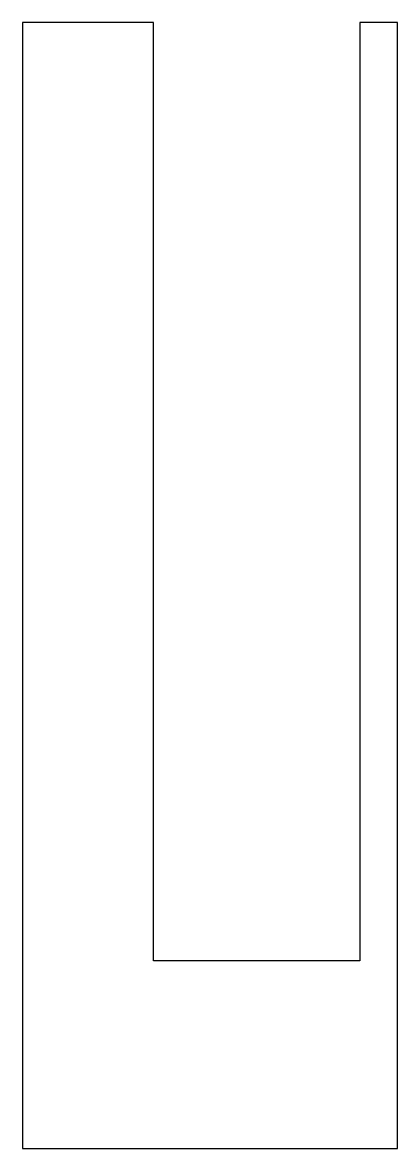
# Model space of a CAD drawing. Extents: x 0 to 25.4, y 0 to 76.2.
import ezdxf

# ---------------------------------------------------------------- set-up
doc = ezdxf.new("R2010")
doc.units = 0
doc.layers.get('0').update_dxf_attribs({"linetype": 'CONTINUOUS'})

msp = doc.modelspace()

# ---------------------------------------------------------------- linework, layer by layer
at = {"color": 7}
msp.add_lwpolyline([(0, 76.200007), (0, 0.000001), (25.4, 0.000001), (25.4, 76.200007), (22.86, 76.200007), (22.86, 12.700001), (8.881358, 12.700001), (8.881358, 76.200007), (0, 76.200007)], dxfattribs=at)

doc.saveas('drawing.dxf')
